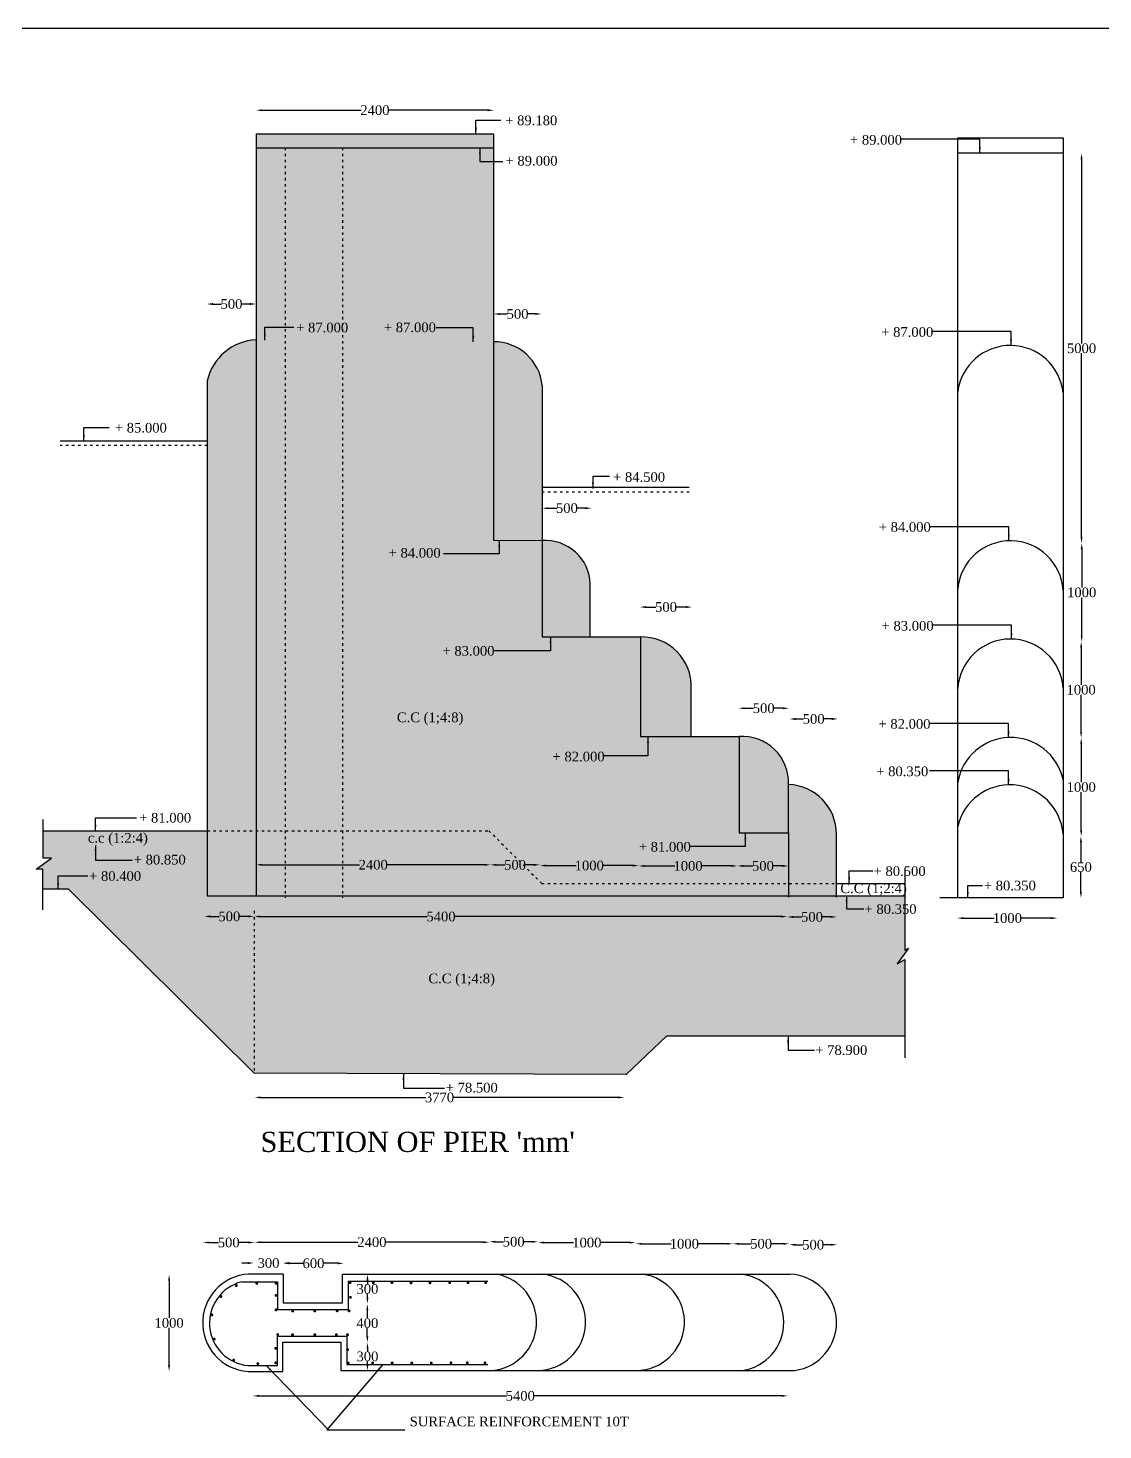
# Model space of a CAD drawing. Header units: millimetres. Extents: x 25263 to 1189477, y 36281 to 720269.
# Drawn here: x 724245 to 991086, y 372272 to 720269 of the extents above; entities that cross this region are included whole.
import ezdxf

# ---------------------------------------------------------------- set-up
doc = ezdxf.new("R2010")
doc.units = ezdxf.units.MM
doc.header["$MEASUREMENT"] = 0
doc.header["$PDMODE"] = 66
doc.header["$PDSIZE"] = 170
doc.linetypes.add('ACAD_ISO03W100', pattern=[30, 12, -18])
for name, color, linetype in [('DIM', 5, 'Continuous'), ('DOT LINE', 3, 'ACAD_ISO03W100'), ('DWG.LINE', 10, 'Continuous'), ('HATCH', 2, 'Continuous'), ('TEXT', 7, 'Continuous')]:
    doc.layers.add(name, color=color, linetype=linetype)
doc.layers.add('TITLE', color=7, linetype='Continuous', lineweight=30)
doc.styles.get("Standard").update_dxf_attribs({"font": 'TIMES.TTF', "height": 2400})
doc.dimstyles.get("Standard").update_dxf_attribs({"dimtxt": 2400, "dimasz": 1500, "dimexe": 0.18, "dimexo": 0.0625, "dimgap": 0.09, "dimtad": 0, "dimtih": 1, "dimtoh": 1, "dimdec": 1, "dimzin": 0, "dimdsep": 46, "dimtxsty": 'Standard', "dimcen": 0.09, "dimse1": 1, "dimse2": 1, "dimclrd": 5, "dimclre": 5, "dimclrt": 4, "dimadec": 0, "dimazin": 0, "dimtfac": 1, "dimtdec": 1, "dimtofl": 0, "dimtmove": 0, "dimatfit": 3, "dimfxl": 1, "dimtolj": 1, "dimtzin": 0, "dimarcsym": 0})

# ---------------------------------------------------------------- blocks, each defined once
blk = doc.blocks.new('*D56')
at = {"layer": 'Defpoints', "color": 0}
for p in [(780860, 700034), (839849, 700034), (839849, 699864)]:
    blk.add_point(p, dxfattribs=at)
at = {"layer": 'DIM', "color": 5, "lineweight": -2}
for p, q in [((782360, 699864), (806912, 699864)), ((838349, 699864), (813797, 699864))]:
    blk.add_line(p, q, dxfattribs=at)
at = {"layer": 'DIM', "color": 5}
for points in [[(782360, 700114), (782360, 699614), (780860, 699864)], [(838349, 700114), (838349, 699614), (839849, 699864)]]:
    blk.add_solid(points, dxfattribs=at)
at = {"layer": 'DIM', "color": 4, "insert": (810355, 699864), "char_height": 2400, "attachment_point": 5}
blk.add_mtext('\\A1;2400', dxfattribs=at)
blk = doc.blocks.new('*D57')
at = {"layer": 'Defpoints', "color": 0}
for p in [(768656, 651762), (780842, 651762), (780842, 651762)]:
    blk.add_point(p, dxfattribs=at)
at = {"layer": 'DIM', "color": 5, "lineweight": -2}
for p, q in [((770156, 651762), (772239, 651762)), ((779342, 651762), (777259, 651762))]:
    blk.add_line(p, q, dxfattribs=at)
at = {"layer": 'DIM', "color": 5}
for points in [[(770156, 652012), (770156, 651512), (768656, 651762)], [(779342, 652012), (779342, 651512), (780842, 651762)]]:
    blk.add_solid(points, dxfattribs=at)
at = {"layer": 'DIM', "color": 4, "insert": (774749, 651762), "char_height": 2400, "attachment_point": 5}
blk.add_mtext('\\A1;500', dxfattribs=at)
blk = doc.blocks.new('*D58')
at = {"layer": 'Defpoints', "color": 0}
for p in [(851896, 601248), (864127, 601248), (864127, 601076)]:
    blk.add_point(p, dxfattribs=at)
at = {"layer": 'DIM', "color": 5, "lineweight": -2}
for p, q in [((853396, 601076), (855501, 601076)), ((862627, 601076), (860521, 601076))]:
    blk.add_line(p, q, dxfattribs=at)
at = {"layer": 'DIM', "color": 5}
for points in [[(853396, 601326), (853396, 600826), (851896, 601076)], [(862627, 601326), (862627, 600826), (864127, 601076)]]:
    blk.add_solid(points, dxfattribs=at)
at = {"layer": 'DIM', "color": 4, "insert": (858011, 601076), "char_height": 2400, "attachment_point": 5}
blk.add_mtext('\\A1;500', dxfattribs=at)
blk = doc.blocks.new('*D59')
at = {"layer": 'Defpoints', "color": 0}
for p in [(876187, 576715), (889052, 576715), (889052, 576540)]:
    blk.add_point(p, dxfattribs=at)
at = {"layer": 'DIM', "color": 5, "lineweight": -2}
for p, q in [((877687, 576540), (880110, 576540)), ((887552, 576540), (885129, 576540))]:
    blk.add_line(p, q, dxfattribs=at)
at = {"layer": 'DIM', "color": 5}
for points in [[(877687, 576790), (877687, 576290), (876187, 576540)], [(887552, 576790), (887552, 576290), (889052, 576540)]]:
    blk.add_solid(points, dxfattribs=at)
at = {"layer": 'DIM', "color": 4, "insert": (882620, 576540), "char_height": 2400, "attachment_point": 5}
blk.add_mtext('\\A1;500', dxfattribs=at)
blk = doc.blocks.new('*D60')
at = {"layer": 'Defpoints', "color": 0}
for p in [(900596, 551440), (913149, 551440), (913149, 551411)]:
    blk.add_point(p, dxfattribs=at)
at = {"layer": 'DIM', "color": 5, "lineweight": -2}
for p, q in [((902096, 551411), (904362, 551411)), ((911649, 551411), (909382, 551411))]:
    blk.add_line(p, q, dxfattribs=at)
at = {"layer": 'DIM', "color": 5}
for points in [[(902096, 551661), (902096, 551161), (900596, 551411)], [(911649, 551661), (911649, 551161), (913149, 551411)]]:
    blk.add_solid(points, dxfattribs=at)
at = {"layer": 'DIM', "color": 4, "insert": (906872, 551411), "char_height": 2400, "attachment_point": 5}
blk.add_mtext('\\A1;500', dxfattribs=at)
blk = doc.blocks.new('*D61')
at = {"layer": 'Defpoints', "color": 0}
for p in [(913288, 548846), (925260, 548846), (925260, 548760)]:
    blk.add_point(p, dxfattribs=at)
at = {"layer": 'DIM', "color": 5, "lineweight": -2}
for p, q in [((914788, 548760), (916764, 548760)), ((923760, 548760), (921784, 548760))]:
    blk.add_line(p, q, dxfattribs=at)
at = {"layer": 'DIM', "color": 5}
for points in [[(914788, 549010), (914788, 548510), (913288, 548760)], [(923760, 549010), (923760, 548510), (925260, 548760)]]:
    blk.add_solid(points, dxfattribs=at)
at = {"layer": 'DIM', "color": 4, "insert": (919274, 548760), "char_height": 2400, "attachment_point": 5}
blk.add_mtext('\\A1;500', dxfattribs=at)
blk = doc.blocks.new('*D62')
at = {"layer": 'Defpoints', "color": 0}
for p in [(780842, 512704), (839026, 512704), (839026, 512560)]:
    blk.add_point(p, dxfattribs=at)
at = {"layer": 'DIM', "color": 5, "lineweight": -2}
for p, q in [((782342, 512560), (806491, 512560)), ((837526, 512560), (813376, 512560))]:
    blk.add_line(p, q, dxfattribs=at)
at = {"layer": 'DIM', "color": 5}
for points in [[(782342, 512810), (782342, 512310), (780842, 512560)], [(837526, 512810), (837526, 512310), (839026, 512560)]]:
    blk.add_solid(points, dxfattribs=at)
at = {"layer": 'DIM', "color": 4, "insert": (809934, 512560), "char_height": 2400, "attachment_point": 5}
blk.add_mtext('\\A1;2400', dxfattribs=at)
blk = doc.blocks.new('*D63')
at = {"layer": 'Defpoints', "color": 0}
for p in [(839026, 512560), (851279, 512560), (851279, 512542)]:
    blk.add_point(p, dxfattribs=at)
at = {"layer": 'DIM', "color": 5, "lineweight": -2}
for p, q in [((840526, 512542), (842642, 512542)), ((849779, 512542), (847662, 512542))]:
    blk.add_line(p, q, dxfattribs=at)
at = {"layer": 'DIM', "color": 5}
for points in [[(840526, 512792), (840526, 512292), (839026, 512542)], [(849779, 512792), (849779, 512292), (851279, 512542)]]:
    blk.add_solid(points, dxfattribs=at)
at = {"layer": 'DIM', "color": 4, "insert": (845152, 512542), "char_height": 2400, "attachment_point": 5}
blk.add_mtext('\\A1;500', dxfattribs=at)
blk = doc.blocks.new('*D64')
at = {"layer": 'Defpoints', "color": 0}
for p in [(851279, 512542), (875850, 512542), (875850, 512367)]:
    blk.add_point(p, dxfattribs=at)
at = {"layer": 'DIM', "color": 5, "lineweight": -2}
for p, q in [((852779, 512367), (860291, 512367)), ((874350, 512367), (866837, 512367))]:
    blk.add_line(p, q, dxfattribs=at)
at = {"layer": 'DIM', "color": 5}
for points in [[(852779, 512617), (852779, 512117), (851279, 512367)], [(874350, 512617), (874350, 512117), (875850, 512367)]]:
    blk.add_solid(points, dxfattribs=at)
at = {"layer": 'DIM', "color": 4, "insert": (863564, 512367), "char_height": 2400, "attachment_point": 5}
blk.add_mtext('\\A1;1000', dxfattribs=at)
blk = doc.blocks.new('*D65')
at = {"layer": 'Defpoints', "color": 0}
for p in [(875850, 512367), (900340, 512367), (900340, 512275)]:
    blk.add_point(p, dxfattribs=at)
at = {"layer": 'DIM', "color": 5, "lineweight": -2}
for p, q in [((877350, 512275), (884822, 512275)), ((898840, 512275), (891368, 512275))]:
    blk.add_line(p, q, dxfattribs=at)
at = {"layer": 'DIM', "color": 5}
for points in [[(877350, 512525), (877350, 512025), (875850, 512275)], [(898840, 512525), (898840, 512025), (900340, 512275)]]:
    blk.add_solid(points, dxfattribs=at)
at = {"layer": 'DIM', "color": 4, "insert": (888095, 512275), "char_height": 2400, "attachment_point": 5}
blk.add_mtext('\\A1;1000', dxfattribs=at)
blk = doc.blocks.new('*D66')
at = {"layer": 'Defpoints', "color": 0}
for p in [(900340, 512275), (913015, 512275), (913015, 512275)]:
    blk.add_point(p, dxfattribs=at)
at = {"layer": 'DIM', "color": 5, "lineweight": -2}
for p, q in [((901840, 512275), (904167, 512275)), ((911515, 512275), (909187, 512275))]:
    blk.add_line(p, q, dxfattribs=at)
at = {"layer": 'DIM', "color": 5}
for points in [[(901840, 512525), (901840, 512025), (900340, 512275)], [(911515, 512525), (911515, 512025), (913015, 512275)]]:
    blk.add_solid(points, dxfattribs=at)
at = {"layer": 'DIM', "color": 4, "insert": (906677, 512275), "char_height": 2400, "attachment_point": 5}
blk.add_mtext('\\A1;500', dxfattribs=at)
blk = doc.blocks.new('*D67')
at = {"layer": 'Defpoints', "color": 0}
for p in [(768009, 499750), (780418, 499750), (780418, 499750)]:
    blk.add_point(p, dxfattribs=at)
at = {"layer": 'DIM', "color": 5, "lineweight": -2}
for p, q in [((769509, 499750), (771704, 499750)), ((778918, 499750), (776724, 499750))]:
    blk.add_line(p, q, dxfattribs=at)
at = {"layer": 'DIM', "color": 5}
for points in [[(769509, 500000), (769509, 499500), (768009, 499750)], [(778918, 500000), (778918, 499500), (780418, 499750)]]:
    blk.add_solid(points, dxfattribs=at)
at = {"layer": 'DIM', "color": 4, "insert": (774214, 499750), "char_height": 2400, "attachment_point": 5}
blk.add_mtext('\\A1;500', dxfattribs=at)
blk = doc.blocks.new('*D68')
at = {"layer": 'Defpoints', "color": 0}
for p in [(780418, 499750), (912692, 499750), (912692, 499712)]:
    blk.add_point(p, dxfattribs=at)
at = {"layer": 'DIM', "color": 5, "lineweight": -2}
for p, q in [((781918, 499712), (823359, 499712)), ((911192, 499712), (830151, 499712))]:
    blk.add_line(p, q, dxfattribs=at)
at = {"layer": 'DIM', "color": 5}
for points in [[(781918, 499962), (781918, 499462), (780418, 499712)], [(911192, 499962), (911192, 499462), (912692, 499712)]]:
    blk.add_solid(points, dxfattribs=at)
at = {"layer": 'DIM', "color": 4, "insert": (826755, 499712), "char_height": 2400, "attachment_point": 5}
blk.add_mtext('\\A1;5400', dxfattribs=at)
blk = doc.blocks.new('*D69')
at = {"layer": 'Defpoints', "color": 0}
for p in [(912692, 499712), (925010, 499712), (925010, 499617)]:
    blk.add_point(p, dxfattribs=at)
at = {"layer": 'DIM', "color": 5, "lineweight": -2}
for p, q in [((914192, 499617), (916341, 499617)), ((923510, 499617), (921361, 499617))]:
    blk.add_line(p, q, dxfattribs=at)
at = {"layer": 'DIM', "color": 5}
for points in [[(914192, 499867), (914192, 499367), (912692, 499617)], [(923510, 499867), (923510, 499367), (925010, 499617)]]:
    blk.add_solid(points, dxfattribs=at)
at = {"layer": 'DIM', "color": 4, "insert": (918851, 499617), "char_height": 2400, "attachment_point": 5}
blk.add_mtext('\\A1;500', dxfattribs=at)
blk = doc.blocks.new('*D70')
at = {"layer": 'Defpoints', "color": 0}
for p in [(954921, 499469), (979771, 499469), (979771, 499332)]:
    blk.add_point(p, dxfattribs=at)
at = {"layer": 'DIM', "color": 5, "lineweight": -2}
for p, q in [((956421, 499332), (964073, 499332)), ((978271, 499332), (970619, 499332))]:
    blk.add_line(p, q, dxfattribs=at)
at = {"layer": 'DIM', "color": 5}
for points in [[(956421, 499582), (956421, 499082), (954921, 499332)], [(978271, 499582), (978271, 499082), (979771, 499332)]]:
    blk.add_solid(points, dxfattribs=at)
at = {"layer": 'DIM', "color": 4, "insert": (967346, 499332), "char_height": 2400, "attachment_point": 5}
blk.add_mtext('\\A1;1000', dxfattribs=at)
blk = doc.blocks.new('*D71')
at = {"layer": 'Defpoints', "color": 0}
for p in [(981196, 519644), (985613, 519644), (981196, 504341)]:
    blk.add_point(p, dxfattribs=at)
at = {"layer": 'DIM', "color": 5, "lineweight": -2}
for p, q in [((985613, 518144), (985613, 513213)), ((985613, 505841), (985613, 510772))]:
    blk.add_line(p, q, dxfattribs=at)
at = {"layer": 'DIM', "color": 5}
for points in [[(985363, 518144), (985863, 518144), (985613, 519644)], [(985363, 505841), (985863, 505841), (985613, 504341)]]:
    blk.add_solid(points, dxfattribs=at)
at = {"layer": 'DIM', "color": 4, "insert": (985613, 511993), "char_height": 2400, "attachment_point": 5}
blk.add_mtext('\\A1;650', dxfattribs=at)
blk = doc.blocks.new('*D72')
at = {"layer": 'Defpoints', "color": 0}
for p in [(985613, 544058), (985693, 544058), (985613, 519644)]:
    blk.add_point(p, dxfattribs=at)
at = {"layer": 'DIM', "color": 5, "lineweight": -2}
for p, q in [((985693, 542558), (985693, 533072)), ((985693, 521144), (985693, 530630))]:
    blk.add_line(p, q, dxfattribs=at)
at = {"layer": 'DIM', "color": 5}
for points in [[(985443, 542558), (985943, 542558), (985693, 544058)], [(985443, 521144), (985943, 521144), (985693, 519644)]]:
    blk.add_solid(points, dxfattribs=at)
at = {"layer": 'DIM', "color": 4, "insert": (985693, 531851), "char_height": 2400, "attachment_point": 5}
blk.add_mtext('\\A1;1000', dxfattribs=at)
blk = doc.blocks.new('*D73')
at = {"layer": 'Defpoints', "color": 0}
for p in [(985669, 567948), (985693, 567948), (985693, 544058)]:
    blk.add_point(p, dxfattribs=at)
at = {"layer": 'DIM', "color": 5, "lineweight": -2}
for p, q in [((985669, 566448), (985669, 557224)), ((985669, 545558), (985669, 554782))]:
    blk.add_line(p, q, dxfattribs=at)
at = {"layer": 'DIM', "color": 5}
for points in [[(985419, 566448), (985919, 566448), (985669, 567948)], [(985419, 545558), (985919, 545558), (985669, 544058)]]:
    blk.add_solid(points, dxfattribs=at)
at = {"layer": 'DIM', "color": 4, "insert": (985669, 556003), "char_height": 2400, "attachment_point": 5}
blk.add_mtext('\\A1;1000', dxfattribs=at)
blk = doc.blocks.new('*D74')
at = {"layer": 'Defpoints', "color": 0}
for p in [(985669, 592392), (985804, 592392), (985669, 567948)]:
    blk.add_point(p, dxfattribs=at)
at = {"layer": 'DIM', "color": 5, "lineweight": -2}
for p, q in [((985804, 590892), (985804, 581391)), ((985804, 569448), (985804, 578949))]:
    blk.add_line(p, q, dxfattribs=at)
at = {"layer": 'DIM', "color": 5}
for points in [[(985554, 590892), (986054, 590892), (985804, 592392)], [(985554, 569448), (986054, 569448), (985804, 567948)]]:
    blk.add_solid(points, dxfattribs=at)
at = {"layer": 'DIM', "color": 4, "insert": (985804, 580170), "char_height": 2400, "attachment_point": 5}
blk.add_mtext('\\A1;1000', dxfattribs=at)
blk = doc.blocks.new('*D75')
at = {"layer": 'Defpoints', "color": 0}
for p in [(985768, 689142), (985804, 689142), (985804, 592392)]:
    blk.add_point(p, dxfattribs=at)
at = {"layer": 'DIM', "color": 5, "lineweight": -2}
for p, q in [((985768, 687642), (985768, 641988)), ((985768, 593892), (985768, 639546))]:
    blk.add_line(p, q, dxfattribs=at)
at = {"layer": 'DIM', "color": 5}
for points in [[(985518, 687642), (986018, 687642), (985768, 689142)], [(985518, 593892), (986018, 593892), (985768, 592392)]]:
    blk.add_solid(points, dxfattribs=at)
at = {"layer": 'DIM', "color": 4, "insert": (985768, 640767), "char_height": 2400, "attachment_point": 5}
blk.add_mtext('\\A1;5000', dxfattribs=at)
blk = doc.blocks.new('*D77')
at = {"layer": 'Defpoints', "color": 0}
for p in [(839827, 649247), (851712, 649286), (851712, 649247)]:
    blk.add_point(p, dxfattribs=at)
at = {"layer": 'DIM', "color": 5, "lineweight": -2}
for p, q in [((841327, 649286), (843259, 649286)), ((850212, 649286), (848279, 649286))]:
    blk.add_line(p, q, dxfattribs=at)
at = {"layer": 'DIM', "color": 5}
for points in [[(841327, 649536), (841327, 649036), (839827, 649286)], [(850212, 649536), (850212, 649036), (851712, 649286)]]:
    blk.add_solid(points, dxfattribs=at)
at = {"layer": 'DIM', "color": 4, "insert": (845769, 649286), "char_height": 2400, "attachment_point": 5}
blk.add_mtext('\\A1;500', dxfattribs=at)
blk = doc.blocks.new('*D85')
at = {"layer": 'Defpoints', "color": 0}
for p in [(780505, 454773), (872277, 454811), (872277, 454773)]:
    blk.add_point(p, dxfattribs=at)
at = {"layer": 'DIM', "color": 5, "lineweight": -2}
for p, q in [((782005, 454811), (822982, 454811)), ((870777, 454811), (829800, 454811))]:
    blk.add_line(p, q, dxfattribs=at)
at = {"layer": 'DIM', "color": 5}
for points in [[(782005, 455061), (782005, 454561), (780505, 454811)], [(870777, 455061), (870777, 454561), (872277, 454811)]]:
    blk.add_solid(points, dxfattribs=at)
at = {"layer": 'DIM', "color": 4, "insert": (826391, 454811), "char_height": 2400, "attachment_point": 5}
blk.add_mtext('\\A1;3770', dxfattribs=at)
blk = doc.blocks.new('*D170')
at = {"layer": 'Defpoints', "color": 0}
for p in [(767664, 419203), (780472, 419203), (780472, 418808)]:
    blk.add_point(p, dxfattribs=at)
at = {"layer": 'DIM', "color": 5, "lineweight": -2}
for p, q in [((769164, 418808), (771558, 418808)), ((778972, 418808), (776578, 418808))]:
    blk.add_line(p, q, dxfattribs=at)
at = {"layer": 'DIM', "color": 5}
for points in [[(769164, 419058), (769164, 418558), (767664, 418808)], [(778972, 419058), (778972, 418558), (780472, 418808)]]:
    blk.add_solid(points, dxfattribs=at)
at = {"layer": 'DIM', "color": 4, "insert": (774068, 418808), "char_height": 2400, "attachment_point": 5}
blk.add_mtext('\\A1;500', dxfattribs=at)
blk = doc.blocks.new('*D171')
at = {"layer": 'Defpoints', "color": 0}
for p in [(780472, 418808), (838748, 418875), (838748, 418808)]:
    blk.add_point(p, dxfattribs=at)
at = {"layer": 'DIM', "color": 5, "lineweight": -2}
for p, q in [((781972, 418875), (806167, 418875)), ((837248, 418875), (813052, 418875))]:
    blk.add_line(p, q, dxfattribs=at)
at = {"layer": 'DIM', "color": 5}
for points in [[(781972, 419125), (781972, 418625), (780472, 418875)], [(837248, 419125), (837248, 418625), (838748, 418875)]]:
    blk.add_solid(points, dxfattribs=at)
at = {"layer": 'DIM', "color": 4, "insert": (809610, 418875), "char_height": 2400, "attachment_point": 5}
blk.add_mtext('\\A1;2400', dxfattribs=at)
blk = doc.blocks.new('*D172')
at = {"layer": 'Defpoints', "color": 0}
for p in [(838748, 418875), (850847, 418989), (850847, 418875)]:
    blk.add_point(p, dxfattribs=at)
at = {"layer": 'DIM', "color": 5, "lineweight": -2}
for p, q in [((840248, 418989), (842287, 418989)), ((849347, 418989), (847307, 418989))]:
    blk.add_line(p, q, dxfattribs=at)
at = {"layer": 'DIM', "color": 5}
for points in [[(840248, 419239), (840248, 418739), (838748, 418989)], [(849347, 419239), (849347, 418739), (850847, 418989)]]:
    blk.add_solid(points, dxfattribs=at)
at = {"layer": 'DIM', "color": 4, "insert": (844797, 418989), "char_height": 2400, "attachment_point": 5}
blk.add_mtext('\\A1;500', dxfattribs=at)
blk = doc.blocks.new('*D173')
at = {"layer": 'Defpoints', "color": 0}
for p in [(850847, 418989), (875078, 418989), (875078, 418784)]:
    blk.add_point(p, dxfattribs=at)
at = {"layer": 'DIM', "color": 5, "lineweight": -2}
for p, q in [((852347, 418784), (859690, 418784)), ((873578, 418784), (866236, 418784))]:
    blk.add_line(p, q, dxfattribs=at)
at = {"layer": 'DIM', "color": 5}
for points in [[(852347, 419034), (852347, 418534), (850847, 418784)], [(873578, 419034), (873578, 418534), (875078, 418784)]]:
    blk.add_solid(points, dxfattribs=at)
at = {"layer": 'DIM', "color": 4, "insert": (862963, 418784), "char_height": 2400, "attachment_point": 5}
blk.add_mtext('\\A1;1000', dxfattribs=at)
blk = doc.blocks.new('*D174')
at = {"layer": 'Defpoints', "color": 0}
for p in [(875102, 418788), (899226, 418788), (899226, 418483)]:
    blk.add_point(p, dxfattribs=at)
at = {"layer": 'DIM', "color": 5, "lineweight": -2}
for p, q in [((876602, 418483), (883891, 418483)), ((897726, 418483), (890437, 418483))]:
    blk.add_line(p, q, dxfattribs=at)
at = {"layer": 'DIM', "color": 5}
for points in [[(876602, 418733), (876602, 418233), (875102, 418483)], [(897726, 418733), (897726, 418233), (899226, 418483)]]:
    blk.add_solid(points, dxfattribs=at)
at = {"layer": 'DIM', "color": 4, "insert": (887164, 418483), "char_height": 2400, "attachment_point": 5}
blk.add_mtext('\\A1;1000', dxfattribs=at)
blk = doc.blocks.new('*D175')
at = {"layer": 'Defpoints', "color": 0}
for p in [(899244, 418480), (913206, 418481), (913206, 418480)]:
    blk.add_point(p, dxfattribs=at)
at = {"layer": 'DIM', "color": 5, "lineweight": -2}
for p, q in [((900744, 418481), (903715, 418481)), ((911706, 418481), (908735, 418481))]:
    blk.add_line(p, q, dxfattribs=at)
at = {"layer": 'DIM', "color": 5}
for points in [[(900744, 418731), (900744, 418231), (899244, 418481)], [(911706, 418731), (911706, 418231), (913206, 418481)]]:
    blk.add_solid(points, dxfattribs=at)
at = {"layer": 'DIM', "color": 4, "insert": (906225, 418481), "char_height": 2400, "attachment_point": 5}
blk.add_mtext('\\A1;500', dxfattribs=at)
blk = doc.blocks.new('*D176')
at = {"layer": 'Defpoints', "color": 0}
for p in [(913218, 418483), (925069, 418483), (925069, 418249)]:
    blk.add_point(p, dxfattribs=at)
at = {"layer": 'DIM', "color": 5, "lineweight": -2}
for p, q in [((914718, 418249), (916634, 418249)), ((923569, 418249), (921654, 418249))]:
    blk.add_line(p, q, dxfattribs=at)
at = {"layer": 'DIM', "color": 5}
for points in [[(914718, 418499), (914718, 417999), (913218, 418249)], [(923569, 418499), (923569, 417999), (925069, 418249)]]:
    blk.add_solid(points, dxfattribs=at)
at = {"layer": 'DIM', "color": 4, "insert": (919144, 418249), "char_height": 2400, "attachment_point": 5}
blk.add_mtext('\\A1;500', dxfattribs=at)
blk = doc.blocks.new('*D177')
at = {"layer": 'Defpoints', "color": 0}
for p in [(780310, 413779), (787572, 413779), (787572, 413705)]:
    blk.add_point(p, dxfattribs=at)
at = {"layer": 'DIM', "color": 5, "lineweight": -2}
for p, q in [((778810, 413705), (777310, 413705)), ((789072, 413705), (790572, 413705))]:
    blk.add_line(p, q, dxfattribs=at)
at = {"layer": 'DIM', "color": 5}
for points in [[(778810, 413955), (778810, 413455), (780310, 413705)], [(789072, 413955), (789072, 413455), (787572, 413705)]]:
    blk.add_solid(points, dxfattribs=at)
at = {"layer": 'DIM', "color": 4, "insert": (783941, 413705), "char_height": 2400, "attachment_point": 5}
blk.add_mtext('\\A1;300', dxfattribs=at)
blk = doc.blocks.new('*D178')
at = {"layer": 'Defpoints', "color": 0}
for p in [(787572, 413779), (802630, 413779), (802630, 413635)]:
    blk.add_point(p, dxfattribs=at)
at = {"layer": 'DIM', "color": 5, "lineweight": -2}
for p, q in [((789072, 413635), (792582, 413635)), ((801130, 413635), (797620, 413635))]:
    blk.add_line(p, q, dxfattribs=at)
at = {"layer": 'DIM', "color": 5}
for points in [[(789072, 413885), (789072, 413385), (787572, 413635)], [(801130, 413885), (801130, 413385), (802630, 413635)]]:
    blk.add_solid(points, dxfattribs=at)
at = {"layer": 'DIM', "color": 4, "insert": (795101, 413635), "char_height": 2400, "attachment_point": 5}
blk.add_mtext('\\A1;600', dxfattribs=at)
blk = doc.blocks.new('*D179')
at = {"layer": 'Defpoints', "color": 0}
for p in [(759655, 410834), (759265, 386866), (759655, 386866)]:
    blk.add_point(p, dxfattribs=at)
at = {"layer": 'DIM', "color": 5, "lineweight": -2}
for p, q in [((759265, 409334), (759265, 400071)), ((759265, 388366), (759265, 397629))]:
    blk.add_line(p, q, dxfattribs=at)
at = {"layer": 'DIM', "color": 5}
for points in [[(759015, 409334), (759515, 409334), (759265, 410834)], [(759015, 388366), (759515, 388366), (759265, 386866)]]:
    blk.add_solid(points, dxfattribs=at)
at = {"layer": 'DIM', "color": 4, "insert": (759265, 398850), "char_height": 2400, "attachment_point": 5}
blk.add_mtext('\\A1;1000', dxfattribs=at)
blk = doc.blocks.new('*D180')
at = {"layer": 'Defpoints', "color": 0}
for p in [(807999, 410931), (807999, 403619), (808498, 403619)]:
    blk.add_point(p, dxfattribs=at)
at = {"layer": 'DIM', "color": 5, "lineweight": -2}
for p, q in [((808498, 409431), (808498, 408496)), ((808498, 405119), (808498, 406054))]:
    blk.add_line(p, q, dxfattribs=at)
at = {"layer": 'DIM', "color": 5}
for points in [[(808248, 409431), (808748, 409431), (808498, 410931)], [(808248, 405119), (808748, 405119), (808498, 403619)]]:
    blk.add_solid(points, dxfattribs=at)
at = {"layer": 'DIM', "color": 4, "insert": (808498, 407275), "char_height": 2400, "attachment_point": 5}
blk.add_mtext('\\A1;300', dxfattribs=at)
blk = doc.blocks.new('*D181')
at = {"layer": 'Defpoints', "color": 0}
for p in [(808505, 403578), (808472, 394006), (808505, 394006)]:
    blk.add_point(p, dxfattribs=at)
at = {"layer": 'DIM', "color": 5, "lineweight": -2}
for p, q in [((808472, 402078), (808472, 400013)), ((808472, 395506), (808472, 397571))]:
    blk.add_line(p, q, dxfattribs=at)
at = {"layer": 'DIM', "color": 5}
for points in [[(808222, 402078), (808722, 402078), (808472, 403578)], [(808222, 395506), (808722, 395506), (808472, 394006)]]:
    blk.add_solid(points, dxfattribs=at)
at = {"layer": 'DIM', "color": 4, "insert": (808472, 398792), "char_height": 2400, "attachment_point": 5}
blk.add_mtext('\\A1;400', dxfattribs=at)
blk = doc.blocks.new('*D182')
at = {"layer": 'Defpoints', "color": 0}
for p in [(808505, 394006), (808505, 387032), (808505, 387032)]:
    blk.add_point(p, dxfattribs=at)
at = {"layer": 'DIM', "color": 5, "lineweight": -2}
for p, q in [((808505, 392506), (808505, 391740)), ((808505, 388532), (808505, 389298))]:
    blk.add_line(p, q, dxfattribs=at)
at = {"layer": 'DIM', "color": 5}
for points in [[(808255, 392506), (808755, 392506), (808505, 394006)], [(808255, 388532), (808755, 388532), (808505, 387032)]]:
    blk.add_solid(points, dxfattribs=at)
at = {"layer": 'DIM', "color": 4, "insert": (808505, 390519), "char_height": 2400, "attachment_point": 5}
blk.add_mtext('\\A1;300', dxfattribs=at)
blk = doc.blocks.new('*D183')
at = {"layer": 'Defpoints', "color": 0}
for p in [(780067, 381660), (912804, 381660), (912804, 380729)]:
    blk.add_point(p, dxfattribs=at)
at = {"layer": 'DIM', "color": 5, "lineweight": -2}
for p, q in [((781567, 380729), (843040, 380729)), ((911304, 380729), (849832, 380729))]:
    blk.add_line(p, q, dxfattribs=at)
at = {"layer": 'DIM', "color": 5}
for points in [[(781567, 380979), (781567, 380479), (780067, 380729)], [(911304, 380979), (911304, 380479), (912804, 380729)]]:
    blk.add_solid(points, dxfattribs=at)
at = {"layer": 'DIM', "color": 4, "insert": (846436, 380729), "char_height": 2400, "attachment_point": 5}
blk.add_mtext('\\A1;5400', dxfattribs=at)

msp = doc.modelspace()

# ---------------------------------------------------------------- hatches: boundary and pattern name
at = {"layer": 'HATCH'}
h = msp.add_hatch(dxfattribs=at)
h.set_pattern_fill('AR-CONC', color=256, scale=800, style=0)
h.set_pattern_definition([(50, (0, 0), (5738.081, -502.017), [600, -6600]), (355, (0, 0), (-1110.01, 6017.537), [480, -5280]), (100.4514, (478, -42), (4628.075, 5515.516), [509.922, -5609.137]), (46.1842, (0, 1600), (8537.93, -1324.15), [900, -9900]), (96.6356, (711.5, 1490), (7477.3, 7792.943), [764.88, -8413.704]), (351.1842, (0, 1600), (7477.296, 7792.95), [720, -7920]), (21, (800, 1200), (4775.256, -3220.951), [600, -6600]), (326, (800, 1200), (1946.523, 5801.2), [480, -5280]), (71.4514, (1198, 931.6), (6721.78, 2580.244), [509.922, -5609.137]), (37.5, (0, 0), (97.279, 2663.151), [0, -5216, 0, -5360, 0, -5300]), (7.5, (0, 0), (2104.556, 3155.294), [0, -3056, 0, -5096, 0, -2020]), (327.5, (-1784, 0), (4270.5795, -180.439), [0, -2000, 0, -6240, 0, -8280]), (317.5, (-2584, 0), (4665.489, 800.84), [0, -2600, 0, -4144, 0, -5880])])
h.paths.add_polyline_path([(851895.76, 631497.04, 0.387537002), (839826.58, 642407.56), (839826.58, 593160.61), (851895.76, 593026.19)], flags=17)
h.paths.add_polyline_path([(851895.76, 593026.19), (851895.76, 569118.4), (863803.91, 569118.4), (863803.91, 582234.2, 0.426843658)], flags=16)
h.paths.add_polyline_path([(876284.26, 569118.4), (876284.26, 544408.1), (888886.24, 544408.1), (888886.24, 556457.6, 0.431440893)], flags=17)
h.paths.add_polyline_path([(900765.06, 544408.1), (900765.06, 520536.89), (913014.99, 520536.89), (913014.99, 532495.97, 0.450123589)])
h.paths.add_polyline_path([(924942.67, 520173.68, 0.40211874), (913014.99, 532495.97), (913014.99, 520536.89), (913014.99, 504888.83), (924942.67, 504888.83)])
h.paths.add_polyline_path([(941908.93, 491395.86), (941908.93, 504888.83), (768752.65, 504888.83), (768752.65, 521017.32), (728030.34, 521017.32), (728030.34, 514202.03), (730066.36, 514202.03), (726253.58, 511511.29), (727922.57, 511511.29), (727922.57, 506539.17), (734320.64, 506539.17), (780418.11, 460871.54), (872709.71, 460486.84), (882724.84, 469988.02), (941941.53, 469988.02), (941941.53, 489032.29), (940019.71, 487943.85), (942793.06, 491890.6)])
h.paths.add_polyline_path([(802344.86, 521017.32), (788110.06, 521017.32), (788110.06, 504888.83), (802344.86, 504888.83)], flags=16)
h.paths.add_polyline_path([(780841.89, 521017.32), (768752.65, 521017.32), (768752.65, 504888.83), (780841.89, 504888.83)], flags=16)
h.paths.add_polyline_path([(788110.06, 521017.32), (780841.89, 521017.32), (780841.89, 504888.83), (788110.06, 504888.83)], flags=16)
h.paths.add_polyline_path([(838620.55, 521017.32), (802344.86, 521017.32), (802344.86, 504888.83), (913014.99, 504888.83), (913014.99, 507937.9), (851776.66, 507937.9)], flags=17)
h.paths.add_polyline_path([(802344.86, 690548.42), (788110.06, 690548.42), (788110.06, 521017.32), (802344.86, 521017.32)])
h.paths.add_polyline_path([(788110.06, 690548.42), (780841.89, 690548.42), (780841.89, 521017.32), (788110.06, 521017.32)])
h.paths.add_polyline_path([(780841.89, 642877.46, 0.3406696), (768752.65, 632673.57), (768752.65, 521017.32), (780841.89, 521017.32)])
h.paths.add_polyline_path([(839826.58, 690548.42), (802344.86, 690548.42), (802344.86, 521017.32), (838620.55, 521017.32), (851776.66, 507937.9), (913014.99, 507937.9), (913014.99, 520536.89), (900765.06, 520536.89), (900765.06, 544408.1), (876284.26, 544408.1), (876284.26, 569118.4), (851895.76, 569118.4), (851895.76, 593026.19), (839826.58, 593160.61), (839826.58, 642407.56)])
h.paths.add_polyline_path([(839826.58, 693997.72), (780841.89, 693997.72), (780841.89, 690548.42), (839826.58, 690548.42)])

# ---------------------------------------------------------------- linework, layer by layer
at = {"layer": 'DOT LINE', "ltscale": 50}
for p, q in [((768752.65, 521017.32), (838620.55, 521017.32)), ((838620.55, 521017.32), (851776.66, 507937.9)), ((851776.66, 507937.9), (924942.67, 507937.9))]:
    msp.add_line(p, q, dxfattribs=at)
for points in [[(788110.06, 690548.42), (788110.06, 504323.44)], [(802344.86, 690548.42), (802344.86, 504323.44)], [(768752.65, 616620.49), (768752.65, 616620.49), (732244.03, 616620.49)], [(888404.38, 605099.22), (888404.38, 605099.22), (851895.76, 605099.22)], [(780418.11, 501103.47), (780418.11, 460871.54)]]:
    msp.add_lwpolyline(points, dxfattribs=at)
at = {"layer": 'DWG.LINE'}
msp.add_line((924942.67, 507937.9), (941908.93, 507937.9), dxfattribs=at)
for points in [[(780841.89, 693997.72), (839826.58, 693997.72), (839826.58, 593160.61)], [(780841.89, 693997.72), (780841.89, 504882.29)], [(956790.34, 693002.5), (981195.74, 693002.5), (981195.74, 504341.17), (950595, 504341.17)], [(955040.29, 504341.17), (955040.29, 693002.5), (956790.34, 693002.5)], [(780841.89, 690548.42), (839826.58, 690548.42)], [(955040.29, 689251.23), (981195.74, 689251.23)], [(768752.65, 632673.57), (768752.65, 504888.83), (941897.21, 504888.83)], [(851895.76, 631497.04), (851895.76, 569118.4), (876284.26, 569118.4), (876284.26, 544408.1), (900765.06, 544408.1), (900765.06, 520536.89), (913014.99, 520536.89), (913014.99, 504558.53)], [(768752.65, 617750.47), (768752.65, 617750.47), (732244.03, 617750.47)], [(888404.38, 606229.19), (888404.38, 606229.19), (851895.76, 606229.19)], [(839826.58, 593160.61), (851895.76, 593026.19)], [(863803.91, 569118.4), (863803.91, 582234.2)], [(888886.24, 544408.1), (888886.24, 556457.6)], [(913014.99, 520536.89), (913014.99, 532495.97)], [(727922.57, 501371.19), (727922.57, 511511.29), (726253.58, 511511.29), (730066.36, 514202.03), (728030.34, 514202.03), (728030.34, 523805.44)], [(728030.34, 521017.32), (768752.65, 521017.32)], [(924942.67, 504511.68), (924942.67, 520173.68)], [(941908.93, 511826.57), (941908.93, 491395.86), (942793.06, 491890.6), (940019.71, 487943.85), (941941.53, 489032.29), (941941.53, 464624.93)], [(941941.53, 469988.02), (882724.84, 469988.02), (872709.71, 460486.84), (780418.11, 460871.54), (734320.64, 506539.17), (727987.12, 506539.17)], [(787580.92, 410963.95), (780232.56, 410963.95)], [(787580.92, 410963.95), (787580.92, 403839.51), (802313.89, 403839.51), (802313.89, 410931.43), (913469.93, 410931.43)], [(777283.29, 409037.66), (786211.49, 409037.66), (786211.49, 402174.76), (803775.05, 402174.76), (803775.05, 409201.85), (838417.27, 409201.85)], [(778871.74, 386795.18), (787459.1, 386795.18), (787459.1, 394106.3), (801902.39, 394106.3), (801902.39, 387032.27), (914549.63, 387032.27)], [(778955.39, 388248.03), (786143.96, 388248.03), (786143.96, 395564.13), (803383.75, 395564.13), (803383.75, 388531.57), (838404.42, 388531.57)]]:
    msp.add_lwpolyline(points, dxfattribs=at)
for centre, radius, start, end in [((781416.35, 629933.45), 12956.75, 92.5411285, 167.7907925), ((839879.85, 630335.79), 12071.89, 5.5200637, 90.2528346), ((968099.03, 628299.01), 13169.98, 6.0463802, 172.5480219), ((852680.64, 581926.38), 11127.52, 1.5851368, 94.0447583), ((968099.83, 579865.97), 13120.83, 3.5324693, 174.4599362), ((876614.51, 556844.99), 12277.85, 358.1919233, 91.541294), ((968123.34, 555498.87), 13107.23, 4.1779955, 176.5197545), ((901614.47, 533026.88), 11412.87, 357.3336831, 94.2682179), ((968189.86, 530821.65), 13332.87, 12.7157093, 170.4883885), ((912556.74, 520118.39), 12386.05, 0.2557792, 87.879714), ((967972.42, 519134.43), 13269.47, 4.7799958, 167.053218), ((779698.75, 398871.31), 12104.42, 87.4724111, 266.0823471), ((838403.07, 399061.53), 12078.68, 275.1848836, 79.3315531), ((850656.79, 399016.72), 11985.47, 270.7452918, 83.7711449), ((875192.77, 399032.9), 12000.68, 270.1739813, 82.5189212), ((899787.36, 398970.69), 12068.32, 278.4140657, 82.3439609), ((912931.21, 398933.13), 12010.4, 277.7442317, 87.4291737), ((779868.24, 398783.51), 10574.95, 104.1487819, 265.0479618)]:
    msp.add_arc(centre, radius, start, end, dxfattribs=at)
at = {"layer": 'HATCH', "const_width": 357.02}
for points in [[(775759.21, 408124.08, 1), (776117.23, 408124.08, 1)], [(780838.77, 408668.58, 1), (781196.79, 408668.58, 1)], [(785635.83, 408668.58, 1), (785993.85, 408668.58, 1)], [(803982.21, 408820.81, 1), (804340.23, 408820.81, 1)], [(809777.94, 408820.81, 1), (810135.96, 408820.81, 1)], [(814390.43, 408820.81, 1), (814748.46, 408820.81, 1)], [(819148.47, 408796.32, 1), (819506.49, 408796.32, 1)], [(823836.08, 408796.32, 1), (824194.1, 408796.32, 1)], [(828747.13, 408821.75, 1), (829105.16, 408821.75, 1)], [(833271.92, 408821.75, 1), (833629.94, 408821.75, 1)], [(837683.5, 408821.75, 1), (838041.53, 408821.75, 1)], [(771961.39, 405371.66, 1), (772319.41, 405371.66, 1)], [(785635.83, 405673.83, 1), (785993.85, 405673.83, 1)], [(804088.11, 405197.25, 1), (804446.14, 405197.25, 1)], [(769681.78, 400842.42, 1), (770039.81, 400842.42, 1)], [(785635.83, 402085.17, 1), (785993.85, 402085.17, 1)], [(789759.9, 401789.16, 1), (790117.92, 401789.16, 1)], [(795242.19, 401789.16, 1), (795600.22, 401789.16, 1)], [(800798.57, 401838.5, 1), (801156.6, 401838.5, 1)], [(803767.08, 401838.5, 1), (804125.1, 401838.5, 1)], [(770299.92, 394836.99, 1), (770657.94, 394836.99, 1)], [(786045.77, 395956, 1), (786403.8, 395956, 1)], [(789716.14, 395911.16, 1), (790074.16, 395911.16, 1)], [(795249.13, 395911.16, 1), (795607.15, 395911.16, 1)], [(800614.79, 395911.16, 1), (800972.81, 395911.16, 1)], [(803380.52, 395911.16, 1), (803738.54, 395911.16, 1)], [(775108.15, 389626.66, 1), (775466.17, 389626.66, 1)], [(785541.21, 392537.62, 1), (785899.23, 392537.62, 1)], [(803380.52, 392214.09, 1), (803738.54, 392214.09, 1)], [(781130.68, 388732.9, 1), (781488.7, 388732.9, 1)], [(785541.21, 388952.02, 1), (785899.23, 388952.02, 1)], [(803559.53, 388887.5, 1), (803917.56, 388887.5, 1)], [(809613.68, 388913.91, 1), (809971.7, 388913.91, 1)], [(814459.31, 388913.91, 1), (814817.34, 388913.91, 1)], [(819331.58, 388898.51, 1), (819689.61, 388898.51, 1)], [(824165.95, 388898.51, 1), (824523.97, 388898.51, 1)], [(829069.05, 388945.48, 1), (829427.08, 388945.48, 1)], [(833100.42, 388945.48, 1), (833458.44, 388945.48, 1)], [(837525.55, 388930.28, 1), (837883.57, 388930.28, 1)]]:
    msp.add_lwpolyline(points, format="xyb", close=True, dxfattribs=at)
at = {"layer": 'TITLE'}
msp.add_line((25263.28, 720268.84), (1185796.23, 720268.84), dxfattribs=at)

# ---------------------------------------------------------------- texts
at = {"layer": 'TEXT'}
for s, p in [('+ 89.180', (842704.74, 696148.83)), ('+ 89.000', (928283.44, 691324.08)), ('+ 89.000', (842773.38, 686123.59)), ('+ 87.000', (790804.29, 644730.36)), ('+ 87.000', (812577.06, 644774.08)), ('+ 87.000', (936041.4, 643617.63)), ('+ 85.000', (745788.67, 619856.32)), ('+ 84.500', (869470.41, 607614.69)), ('+ 84.000', (935430.46, 595226.62)), ('+ 84.000', (813765.85, 588793.87)), ('+ 83.000', (936136.79, 570692.19)), ('+ 83.000', (827124.86, 564477.58)), ('C.C (1;4:8)', (815808.14, 547962.4)), ('+ 82.000', (935358.71, 546329.38)), ('+ 82.000', (854464.99, 538233.87)), ('+ 80.350', (934808.36, 534565.37)), ('+ 81.000', (751823.11, 523039.07)), ('c.c (1:2:4)', (739100.95, 518057.83)), ('+ 80.850', (750481.69, 512647.03)), ('+ 81.000', (875857.51, 515837.63)), ('+ 80.500', (934147.71, 509795.98)), ('+ 80.400', (739399.14, 508576.52)), ('C.C (1;2:4)', (925891.71, 505536.8)), ('+ 80.350', (961513.09, 506217.12)), ('+ 80.350', (931896.3, 500372.47)), ('C.C (1;4:8)', (823630.81, 483153.79)), ('+ 78.900', (919671.72, 465370.14)), ('+ 78.500', (827932.66, 456042.84)), ('SURFACE REINFORCEMENT 10T', (818992.12, 373174.43))]:
    msp.add_text(s, height=2400, dxfattribs=at).set_placement(p)
at = {"layer": 'TITLE'}
msp.add_text("SECTION OF PIER 'mm'", height=5000, dxfattribs=at).set_placement((781946.71, 441281.21))

# ---------------------------------------------------------------- dimensions: what is measured, and where the dimension line sits
at = {"layer": 'DIM'}
for p1, p2, distance, text, picture, middle in [((780860.36, 700034.11), (839849.02, 700034.11), -170.57, '2400', '*D56', (810354.69, 699863.54)), ((985803.86, 592391.79), (985803.86, 689142.45), 36.09, '5000', '*D75', (985767.77, 640767.12)), ((768655.98, 651761.67), (780841.89, 651761.67), 0, '500', '*D57', (774748.93, 651761.67)), ((839826.58, 649247.2), (851712.16, 649247.2), 38.69, '500', '*D77', (845769.37, 649285.9)), ((851895.76, 601248.3), (864126.73, 601248.3), -172.27, '500', '*D58', (858011.24, 601076.03)), ((985668.71, 567947.68), (985668.71, 592391.79), -135.15, '1000', '*D74', (985803.86, 580169.73)), ((876186.81, 576715.49), (889052.25, 576715.49), -175.08, '500', '*D59', (882619.53, 576540.41)), ((985692.79, 544058.19), (985692.79, 567947.68), 24.07, '1000', '*D73', (985668.71, 556002.94)), ((900595.78, 551440.08), (913148.61, 551440.08), -28.66, '500', '*D60', (906872.19, 551411.42)), ((913287.63, 548845.69), (925259.65, 548845.69), -85.78, '500', '*D61', (919273.64, 548759.91)), ((985613.36, 519644.01), (985613.36, 544058.19), -79.43, '1000', '*D72', (985692.79, 531851.1)), ((981195.74, 504341.17), (981195.74, 519644.01), -4417.62, '650', '*D71', (985613.36, 511992.59)), ((780841.89, 512703.99), (839025.69, 512703.99), -143.61, '2400', '*D62', (809933.79, 512560.38)), ((839025.69, 512560.38), (851279.09, 512560.38), -17.95, '500', '*D63', (845152.39, 512542.43)), ((851279.09, 512542.43), (875849.71, 512542.43), -175.78, '1000', '*D64', (863564.4, 512366.65)), ((875849.71, 512366.65), (900339.52, 512366.65), -91.52, '1000', '*D65', (888094.61, 512275.13)), ((900339.52, 512275.13), (913014.99, 512275.13), 0, '500', '*D66', (906677.25, 512275.13)), ((768009.26, 499749.71), (780418.11, 499749.71), 0, '500', '*D67', (774213.68, 499749.71)), ((912692.08, 499712.34), (925010.37, 499712.34), -95.31, '500', '*D69', (918851.22, 499617.03)), ((954920.84, 499469.32), (979770.65, 499469.32), -137.2, '1000', '*D70', (967345.74, 499332.12)), ((780504.77, 454773.32), (872277.33, 454773.32), 38.08, '3770', '*D85', (826391.05, 454811.4)), ((767664.41, 419203.4), (780471.98, 419203.4), -395.53, '500', '*D170', (774068.2, 418807.87)), ((780471.98, 418807.87), (838747.72, 418807.87), 67.38, '2400', '*D171', (809609.85, 418875.24)), ((838747.72, 418875.24), (850847.21, 418875.24), 113.82, '500', '*D172', (844797.47, 418989.06)), ((850847.21, 418989.06), (875078.37, 418989.06), -205.42, '1000', '*D173', (862962.79, 418783.65)), ((875101.92, 418787.57), (899225.76, 418787.57), -304.78, '1000', '*D174', (887163.84, 418482.79)), ((899243.99, 418479.75), (913205.71, 418479.75), 1.33, '500', '*D175', (906224.85, 418481.08)), ((913218.31, 418483.18), (925069.06, 418483.18), -233.98, '500', '*D176', (919143.69, 418249.2)), ((780309.78, 413779.42), (787572.34, 413779.42), -74.81, '300', '*D177', (783941.06, 413704.62)), ((787572.34, 413779.42), (802629.58, 413779.42), -144.77, '600', '*D178', (795100.96, 413634.65)), ((759654.94, 410834.16), (759654.94, 386865.96), -389.68, '1000', '*D179', (759265.26, 398850.06)), ((807999.04, 410931.43), (807999.04, 403618.87), 499.15, '300', '*D180', (808498.18, 407275.15)), ((808504.92, 403578.44), (808504.92, 394006.27), -33.04, '400', '*D181', (808471.88, 398792.35)), ((808504.92, 394006.27), (808504.92, 387032.27), 0, '300', '*D182', (808504.92, 390519.27)), ((780067.16, 381659.92), (912804.36, 381659.92), -930.64, '5400', '*D183', (846435.76, 380729.27))]:
    dim = msp.add_aligned_dim(p1=p1, p2=p2, distance=distance, text=text, dimstyle='Standard', dxfattribs=at)
    dim.commit()
    dim.dimension.update_dxf_attribs({"geometry": picture, "text_midpoint": middle})
dim = msp.add_linear_dim(base=(912692.08, 499712.34), p1=(780418.11, 499749.71), p2=(912692.08, 499749.71), angle=0, text='5400', dimstyle='Standard', dxfattribs=at)
dim.commit()
dim.dimension.update_dxf_attribs({"geometry": '*D68', "text_midpoint": (826755.2, 499712.34), "dimtype": 161})

# ---------------------------------------------------------------- leaders
for points in [[(835431.85, 693997.72), (835431.85, 697400.54), (841620.57, 697400.54)], [(960515.71, 689251.23), (960515.71, 692704.66), (940860.11, 692704.66)], [(836422.04, 690548.42), (836422.04, 687139.04), (842084.73, 687139.04)], [(783011.7, 642809.39), (783011.7, 646004.78), (790229.08, 646004.78)], [(834784.72, 642371.55), (834784.72, 645873.8), (825585.11, 645873.8)], [(968260.57, 641467.99), (968260.57, 644921.42), (948604.96, 644921.42)], [(738095.82, 617727.22), (738095.82, 621131.92), (744390.75, 621131.92)], [(864494.84, 605935.07), (864494.84, 609013.77), (868565.71, 609013.77)], [(967721.35, 592981.35), (967721.35, 596434.78), (948065.74, 596434.78)], [(841217.55, 593145.12), (841217.55, 589738.02), (827355.21, 589738.02)], [(968381.77, 568603.55), (968381.77, 572056.98), (948726.17, 572056.98)], [(853935.19, 569118.4), (853935.19, 565711.3), (840072.84, 565711.3)], [(967667.83, 544149.31), (967667.83, 547602.74), (948012.22, 547602.74)], [(878136.02, 544408.1), (878136.02, 539578.76), (867097.6, 539578.76)], [(967667.83, 532400.4), (967667.83, 535853.83), (948012.22, 535853.83)], [(740994.8, 521017.32), (740994.8, 524185.65), (751139.23, 524185.65)], [(902303.43, 520536.89), (902303.43, 517129.79), (888441.08, 517129.79)], [(740994.8, 517389.26), (740994.8, 513743.92), (750087.67, 513743.92)], [(731727.37, 506539.17), (731727.37, 509802.08), (739122.56, 509802.08)], [(928099.38, 507937.9), (928099.38, 511072.3), (933997.09, 511072.3)], [(927443.2, 504888.83), (927443.2, 501590.78), (931702.65, 501590.78)], [(957542.58, 504341.17), (957542.58, 507433.65), (961158.67, 507433.65)], [(912917.34, 469988.02), (912917.34, 466574.11), (919471.76, 466574.11)], [(817435.47, 460717.24), (817435.47, 457142.39), (827626.57, 457142.39)], [(783399.55, 388248.03), (798834.06, 372271.93)], [(812353.68, 388531.57), (798388.78, 372271.93), (817749.22, 372271.93)]]:
    msp.add_leader(points, dimstyle='Standard', override={"dimgap": 0.09, "dimtad": 0}, dxfattribs=at)

doc.saveas('drawing.dxf')
